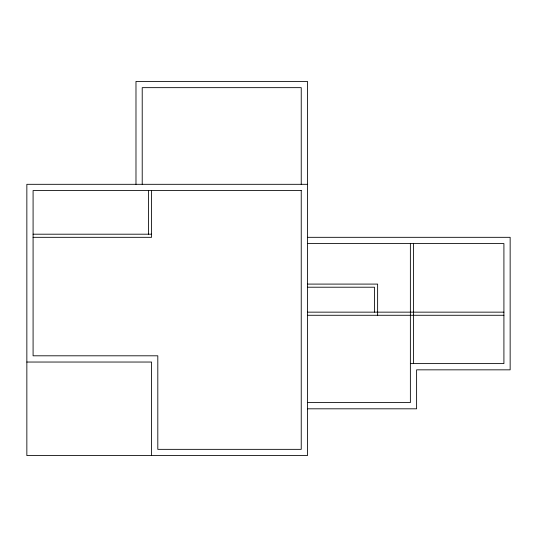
<?xml version="1.0" encoding="UTF-8"?>
<svg xmlns="http://www.w3.org/2000/svg" width="537" height="537" viewBox="0 0 537 537"><rect width="100%" height="100%" fill="white"/><g stroke="black" fill="none" stroke-linecap="round" stroke-linejoin="round"><path stroke-width="0.81" d="M307.473 184.312L26.85 184.312L26.85 455.584L307.473 455.584L307.473 81.416L135.982 81.416L135.982 184.312M33.086 234.199L151.575 234.199M33.086 237.32L151.575 237.32L151.575 190.548M307.473 237.32L510.15 237.32L510.15 369.839L416.611 369.839L416.611 408.811L307.473 408.811M307.473 243.556L503.914 243.556L503.914 363.603L410.369 363.603M307.473 284.093L377.632 284.093L377.632 315.273M307.473 287.208L374.517 287.208L374.517 312.151M307.473 312.151L503.914 312.151M307.473 315.273L503.914 315.273M26.85 362.039L151.575 362.039L151.575 455.584M307.473 402.575L410.369 402.575L410.369 243.556M413.49 243.556L413.49 363.603M301.237 184.312L301.237 87.652L142.218 87.652L142.218 184.312M148.454 190.548L148.454 234.199M301.237 190.548L33.086 190.548L33.086 355.803L157.811 355.803L157.811 449.348L301.237 449.348L301.237 190.548"/></g></svg>
